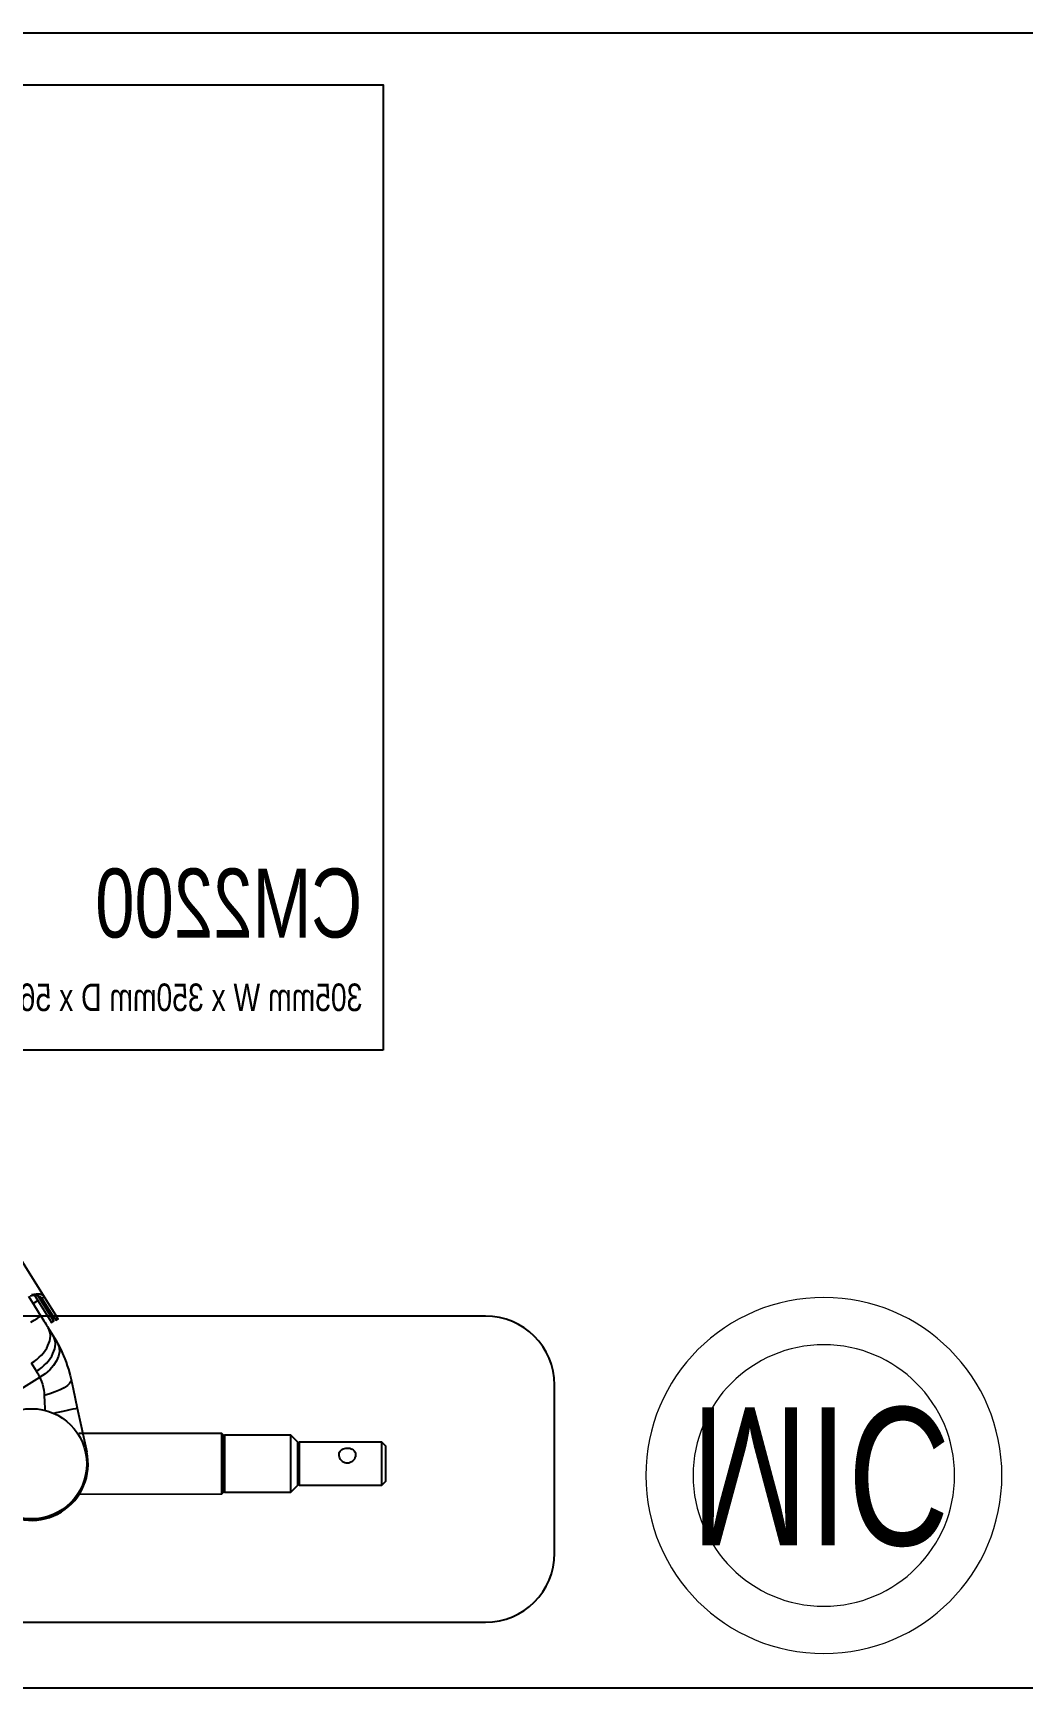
# Model space of a CAD drawing. Header units: feet. Extents: x 2748737 to 2755063, y -5469181 to -5449608.
# Drawn here: x 2753527 to 2753886, y -5457036 to -5456436 of the extents above; entities that cross this region are included whole.
import ezdxf

# ---------------------------------------------------------------- set-up
doc = ezdxf.new("R2010")
doc.units = ezdxf.units.FT
doc.header["$LTSCALE"] = 33
doc.header["$MEASUREMENT"] = 0
for name, color, linetype, lineweight in [('LENS-FURNITURE', 13, 'Continuous', 9), ('LENS_PARTITION', 21, 'Continuous', 25), ('LK-EQPMT', 3, 'Continuous', 18), ('LN-ELEVATION-1', 81, 'Continuous', 25)]:
    doc.layers.add(name, color=color, linetype=linetype, lineweight=lineweight)
doc.layers.add('PDF_Geometry', color=7, linetype='Continuous')
doc.styles.get("Standard").update_dxf_attribs({"font": 'GILC____.TTF'})

# ---------------------------------------------------------------- blocks, each defined once
blk = doc.blocks.new('MINGSING')
at = {"layer": 'LENS_PARTITION', "color": 1}
blk.add_lwpolyline([(0, 225.050557859242), (255, 225.050557859242), (255, 575.0505578592417), (0, 575.0505578592417)], close=True, dxfattribs=at)
at = {"insert": (7.55703631043434, 290.8781383554451), "char_height": 25, "width": 317.4808165720382, "attachment_point": 1}
blk.add_mtext('CM2200\\P{\\H0.4x;305mm W x 350mm D x 560mm H}', dxfattribs=at)
blk = doc.blocks.new('PHOROPTER')
at = {"layer": 'LN-ELEVATION-1', "lineweight": 25}
for points in [[(229.169565674878, 257.8649477846921), (406.9634161952708, -27.01500809239224), (411.629127707012, -34.49090045457706), (411.9578489512496, -35.01761211035773), (411.1079077150495, -35.54806124698371), (411.1116389974776, -35.55403989600018), (411.9615802337937, -35.02359075983985), (411.9578489512496, -35.01761211035773)], [(401.8413829979545, -26.64372905110941), (403.2953765698766, -26.46815272467211), (404.5315795042843, -26.56993867689744), (405.4878856054563, -26.92953100102022), (406.1134749526681, -27.5454572243616), (406.9634161952708, -27.01500809239224), (406.3101495863227, -26.40803901432082), (405.2925073869118, -26.07010299013928), (403.9605384511232, -26.02808914938942), (402.3733827665273, -26.2701484891586)], [(402.0864539356262, -36.27143336087466), (403.3434092975512, -35.48696633661166), (404.3609445861366, -34.85192160028964), (405.1091323370638, -34.38497690903024), (405.5700158764666, -34.09733905410394), (405.7256389832181, -34.00021453434602), (406.0879918409336, -34.58081428240986), (406.4503406806907, -35.16140760481358), (406.8089281813298, -35.73597410833463), (407.1563418907171, -36.29263679683209), (407.4925577560496, -36.83135711727664), (407.8175437060708, -37.35208370303735), (408.1275945339875, -37.84887965396047), (408.4189528948916, -38.31572457822041), (410.2269658273143, -41.21271253796293), (410.7977656208968, -42.15396022191271), (411.3505769274486, -43.10636313119903), (411.8757148871955, -44.06772967474535), (412.3706780191567, -45.44716254808007), (412.4556741278211, -46.98259860137476), (412.1382750679331, -48.61953959427776), (411.428176681773, -50.29356429958714), (410.3486711733567, -51.94871089654043), (408.9348975413303, -53.52134732669219), (407.245233674912, -54.95842520007863), (405.338077725406, -56.20692812046034), (405.6338168188521, -56.85403251508251), (405.9974367198591, -57.78314241347835), (406.3124013676133, -58.7675534975715), (406.5675090167497, -59.78931693779305), (406.7530749929428, -60.84624098939821), (406.872860741714, -61.81109137786553), (406.931280465942, -62.79754986893386), (407.0247377003832, -65.159438774921), (407.1144285126647, -67.58192338468507), (407.1394566259404, -68.18172468291597)], [(401.2130862433986, -26.76972921798006), (403.390914585354, -30.25927421776578), (405.7256389832181, -34.00021453434602)], [(402.9052772400025, -29.48113512387499), (404.5991741649631, -28.42397246276961)], [(403.3776633283412, -26.46673968527466), (409.4180484393437, -36.14527828339487), (410.2679896806655, -35.6148291551508), (404.6347527858158, -26.58866614988074)], [(404.5872032081534, -28.43144353106618), (404.7112347526999, -28.60352770099416)], [(411.629127707012, -34.49090045457706), (410.7791864694154, -35.02134959446266), (406.1134749526681, -27.5454572243616)], [(410.2679896806655, -35.6148291551508), (410.3464467287121, -35.74054127233104), (409.4965054894855, -36.27099039545283), (409.5151719148561, -36.3008996876888), (410.3651131358056, -35.77045054966585), (410.3464467287121, -35.74054127233104)], [(411.1079077150495, -35.54806124698371), (410.7791864694154, -35.02134959446266)], [(409.4180484393437, -36.14527828339487), (409.4965054894855, -36.27099039545283)], [(411.8757148871955, -44.06772967474535), (412.9460758492641, -46.1692329463549), (413.9438105920853, -48.40756354108453), (414.419431793649, -49.58276455942542), (414.8666366210963, -50.79239080334081), (415.295113747852, -52.03864043205975), (415.693691478722, -53.30361276073381), (416.3308754088648, -55.61721271509306), (416.6657483011077, -57.04663370596246), (416.6062382975651, -57.72419763309881), (416.1592774396122, -58.4605809855275), (415.3330953574331, -59.24231797968968), (414.162127983087, -60.03130245720967), (412.6823204722311, -60.80517235258593), (410.9452559266062, -61.53997061215339), (409.0122986675996, -62.21408572280779), (406.931280465942, -62.79754986893386)], [(392.1400465190236, -64.44383191084489), (405.338077725406, -56.20692812046034), (404.9391643000125, -55.47446416225284), (404.5223264510569, -54.75325826881453), (404.0837688324097, -54.03722895216197), (402.2757559063903, -51.14024099614471)], [(416.6657483011077, -57.04663370596246), (417.4032180256035, -60.45375306671484), (418.1675326364636, -63.94386459747328), (418.9325872183833, -67.47514024516568), (422.3723914156725, -83.23456920683383), (422.189126286219, -83.27407646598294), (421.8817018720144, -83.34118746034802)], [(418.9325872183833, -67.47514024516568), (418.7553075576722, -67.51091197459027), (418.2309552808581, -67.63022290961817), (417.3640407587226, -67.8136478923261), (416.193437112757, -68.07016892870888), (414.743082403467, -68.38483733683825), (413.0758057618804, -68.75171539094299), (411.2215527302176, -69.1521541532129), (410.4608369980994, -69.31917566573247)], [(419.6580742044898, -98.55474808206782), (471.3415622794125, -98.5286440518685), (471.8460281089938, -98.02688827412204), (471.8428130349201, -98.0114463348873), (471.839364770014, -97.7478484963067), (471.842271307396, -97.12837930349635), (471.8406433732305, -96.19394752150401), (471.8395982092769, -94.95319988252594), (471.8365165546129, -93.47111750254408), (471.8379017924016, -91.77860357100144), (471.8393313897832, -89.94746039016172), (471.8401066056976, -88.0358786941506), (471.8394553718679, -86.10203002719209), (471.8312323954013, -84.22455920791255), (471.8369742549548, -82.46022561145946), (471.8353670869546, -80.86178190587088), (471.8308182749023, -79.49606277653947), (471.8328925661335, -78.40937281819059), (471.8276100376678, -77.62721165129915), (471.8350588014874, -77.1840661498718), (471.8311820059605, -77.08818376297131), (471.329393615626, -76.5836745747365), (419.650920278771, -76.61839829618111)], [(471.3415622794125, -98.5286440518685), (471.3448327411024, -98.40545951621606), (471.3422484157199, -97.94507353985682), (471.3405651360807, -97.14926811819895), (471.3394170193057, -96.04713428393003), (471.3384162247239, -94.66775738028808), (471.3386635702626, -93.0625060321763), (471.3411830399707, -91.28272856539115), (471.3383589760923, -89.38479112740607), (471.3380919226038, -87.42185626132414), (471.3360251986014, -85.46574364556), (471.3382158560269, -83.5764260147698), (471.3352888500375, -81.81710250442848), (471.3351520289724, -80.24093734798952), (471.3319710720388, -78.89746985631062), (471.3286940694378, -77.83125882735474), (471.3298563399876, -77.07998541044068), (471.3283033074403, -76.67094969609752), (471.329393615626, -76.5836745747365)], [(472.3342352985928, -77.75355839310214), (471.8311136755218, -77.75218313699588)], [(496.339741520962, -97.84065915411341), (496.3415411262831, -97.83383701974527), (496.3399400821945, -97.5634296038188), (496.3442145031002, -96.96621182281523), (496.3408418562321, -96.03861665120348), (496.3412121328581, -94.82013307511806), (496.3395569256099, -93.36031765909863), (496.3405103968979, -91.69687749911101), (496.3416107414814, -89.89483499759808), (496.3351800962408, -88.01053999783468), (496.3391777113137, -86.11440217448398), (496.3373849169875, -84.2678151181899), (496.3377278960833, -82.52394802449273), (496.3339442076685, -80.96141469664869), (496.3308181859611, -79.61796156736091), (496.3310855293237, -78.53809180436654), (496.3290254011807, -77.77137451525778), (496.3328785976918, -77.34187423205003), (496.3307977031507, -77.23916886700317)], [(499.3333931815866, -80.21300010988487), (498.8302678753679, -80.21162388660014)], [(529.3448767868393, -95.34641173621642), (529.3383807180506, -95.3155105910264), (529.3393476350757, -94.9801085316576), (529.3379455901741, -94.29383071279152), (529.3388746952696, -93.2944012819789), (529.338213700248, -92.02456743596122), (529.3419500539603, -90.5442835954018), (529.3389749742637, -88.92358848592266), (529.3403089827916, -87.23106103995815), (529.3362916772312, -85.55901253595948), (529.3379508242066, -83.97602429008111), (529.3323121638095, -82.55893944483252), (529.3305059642589, -81.37636623857543), (529.3335634979012, -80.47965484438464), (529.3306503662895, -79.90972869610414), (529.3351099234131, -79.69929522462189)], [(498.8391641687194, -94.86613332247362), (499.3422894581745, -94.86750954482704)], [(471.8410341361596, -97.35425665462392), (472.3441557669139, -97.35563190979884)]]:
    blk.add_lwpolyline(points, dxfattribs=at)
blk.add_lwpolyline([(566.9349693848634, -34.02664670208469), (235.9349696977952, -34.01213702559471, 0.4142135623730951), (210.9338738246588, -59.01104110479355), (210.9311998411576, -120.0110410419293, 0.4142135623730951), (235.9301039092096, -145.0121369194239), (566.9301036037722, -145.0266465982422, 0.4142135623730951), (591.9311994769523, -120.027742520906), (591.9338734678023, -59.02774257911368, 0.4142135623730951)], format="xyb", close=True, dxfattribs=at)
for points in [[(496.3307977031507, -77.23916886700317), (472.3338238130382, -77.25726107414812), (472.3308826430293, -77.35134480940178), (472.3320514761433, -77.7894668332301), (472.3341116056835, -78.55618412606418), (472.335643909784, -79.62923164153472), (472.3320031635521, -80.97089975094423), (472.3339396409283, -82.54024266218767), (472.3353962925321, -84.27728762431072), (472.3353821077908, -86.1306949960999), (472.3382061828451, -88.0286323246546), (472.3378151775396, -89.91112770047037), (472.3367660652439, -91.71318372292446), (472.3375610054063, -93.36978824110699), (472.3374238616377, -94.83642783015966), (472.3456675830821, -96.04988673189655), (472.3422258879582, -96.97568433173001), (472.3429661771806, -97.58152181422341), (472.3464144423196, -97.84511965280399), (472.3428151944244, -97.85876391083002), (496.339741520962, -97.84065915411341), (498.8382077830902, -95.34017912065612), (498.8385919466671, -95.31109291967005), (498.8395003023613, -94.97567541431637), (498.8380982774834, -94.28939748788252), (498.83723139824, -93.29679126292466), (498.8365593994093, -92.02695452375335), (498.8385034407547, -90.55349485063925), (498.8355283843411, -88.93279962195083), (498.8350554480275, -87.24709238111973), (498.8360638317244, -85.58366658678278), (498.8359270106593, -84.00750143127514), (498.8371026822423, -82.59221427282318), (498.8352965101658, -81.40964095620438), (498.8297436858116, -80.51795519702137), (498.8336376113874, -79.94982468755916), (498.8294832218961, -79.74441566178575), (498.831282845378, -79.73759353207423)], [(529.3351099234131, -79.69929522462189), (499.3329890097084, -79.71670471923427), (499.3353437771147, -79.92893587751314), (499.3314425476419, -80.49706444470213), (499.3352066759542, -81.3955753543414), (499.3370092291443, -82.57814758410677), (499.335826209659, -83.99343292834236), (499.3341707279031, -85.57642213860527), (499.3381843815149, -87.24846957484257), (499.3368503925449, -88.94099700963122), (499.3398254338243, -90.56169224018232), (499.3360890661423, -92.04197608632963), (499.3435754225648, -93.31361039681359), (499.3426426690128, -94.3130387482233), (499.344041027507, -94.99931570654736), (499.3431290259175, -95.33473225636408), (499.3427521816045, -95.36382037913425), (529.3448767868393, -95.34641173621642), (530.8410792841169, -93.85120233288033), (530.8389984363748, -93.74849684583025), (530.837836893188, -93.31037686811759), (530.8393760369216, -92.53001520363613), (530.8378437647187, -91.45696757128462), (530.8375559436681, -90.15804462600501), (530.8341011078153, -88.70505134575068), (530.8350065298436, -87.18023947160688), (530.8373274364567, -85.67769155232236), (530.8331591388268, -84.28288525762036), (530.8366969217604, -83.07983108144253), (530.8319015008453, -82.12996990839021), (530.8315380531421, -81.49504429800434), (530.8335435785411, -81.2109944340773), (530.8371428601966, -81.19735006289557)], [(516.8329264346103, -81.8666949192993), (517.3083954960166, -81.88996320450678), (517.7813111968862, -81.97823009826242), (518.2175176510646, -82.12248532706872), (518.6257385997159, -82.31773341400547), (518.9954616137838, -82.57579496828839), (519.3130946372694, -82.8930845069699), (519.5650088516122, -83.26600700756534), (519.7374439059349, -83.69093246525154), (519.8208679756207, -84.12156508443876), (519.8285255561641, -84.59058632748201), (519.751038458111, -85.02255326649176), (519.5981727362667, -85.46382348472252), (519.3874855941684, -85.87524717906489), (519.1035487492626, -86.2600512187928), (518.7531691828334, -86.62003136985005), (518.3299679727351, -86.92431735759601), (517.868368151976, -87.15280193788931), (517.3615406462048, -87.30368389422073), (516.8749445096182, -87.3504493003711), (516.3739993901982, -87.31316366512328), (515.9287435523291, -87.20300567662343), (515.4896403180027, -87.01420492865142), (515.0908492879533, -86.75577232893556), (514.7168140249848, -86.43090118234979), (514.3967269616259, -86.03999536810444), (514.126919342816, -85.59668069100005), (513.9497878434195, -85.1340319579467), (513.8516928352474, -84.64845092361793), (513.8419063535111, -84.21535260556266), (513.9075021382012, -83.77295197499917), (514.0460257210361, -83.38627349538731), (514.2559444947692, -83.03302231756972), (514.5323096445354, -82.70459600584581), (514.8764743727224, -82.42324232216923), (515.2799345256353, -82.19401467731223), (515.7493983366585, -82.01868265122175), (516.2694776499701, -81.90048407996073)]]:
    blk.add_lwpolyline(points, close=True, dxfattribs=at)
blk.add_circle((402.3359084079563, -87.59666879102588), 19.99976903004935, dxfattribs=at)
blk.add_arc((402.3394799311936, -87.59609948983415), 20.50220710695802, 231.653993482421, 12.2826581741168, dxfattribs=at)
for centre, major_axis, ratio, start_param, end_param in [((397.6534239010943, -44.67224427079782), (10.83154703983618, 6.245538076172763), 0.6340336299900394, 4.774291308354521, 6.299474200710058), ((399.706471999787, -47.57885637693106), (10.56324899228559, 6.299867377232842), 0.6338252238221767, 4.749103320821657, 6.293298161968293)]:
    blk.add_ellipse(centre, major_axis=major_axis, ratio=ratio, start_param=start_param, end_param=end_param, dxfattribs=at)
blk = doc.blocks.new('MOROTISED TABLE-TRIAL SET 950x600')
at = {"layer": 'PDF_Geometry', "lineweight": 25}
blk.add_lwpolyline([(415.5923622683621, 2.18279e-11), (550.0003704861738, 2.18279e-11, 0.4142524001247118), (599.9958994225599, 50.00260162355697), (599.9958994225599, 899.9973678589085, 0.4142518501714829), (550.0003704861738, 950.0000000000218), (50.00260613718999, 950.0000000000218, 0.4142929195148918), (4.605390131e-07, 899.9973678589085), (4.605390131e-07, 50.00260162355697, 0.414163635492108), (50.00260613718999, 2.18279e-11), (415.5923622683621, 2.18279e-11)], format="xyb", dxfattribs=at)
blk = doc.blocks.new('MIC')
at = {"layer": 'LK-EQPMT', "ltscale": 12}
for radius in [64.54701859105262, 47.40596281792385]:
    blk.add_circle((234.5401449967176, 64.54701859102352), radius, dxfattribs=at)
at = {"layer": 'LK-EQPMT', "ltscale": 12, "insert": (233.2398255821317, 64.46170233917655), "char_height": 50, "attachment_point": 5}
blk.add_mtext_dynamic_manual_height_columns('MIC', width=466.4796511627907, gutter_width=12.5, heights=[0], dxfattribs=at)

msp = doc.modelspace()

# ---------------------------------------------------------------- block references
at = {"xscale": -1}
msp.add_blockref('MINGSING', (2753654.090023035, -5457029.529481567), dxfattribs=at)
msp.add_blockref('PHOROPTER', (2753124.250543105, -5456866.882824219))
at = {"xscale": -1, "rotation": 180}
msp.add_blockref('MIC', (2753579.323386552, -5456894.162362791), dxfattribs=at)
at = {"layer": 'LENS-FURNITURE', "rotation": 270}
msp.add_blockref('MOROTISED TABLE-TRIAL SET 950x600', (2753168.285880438, -5456435.728352464), dxfattribs=at)

doc.saveas('drawing.dxf')
